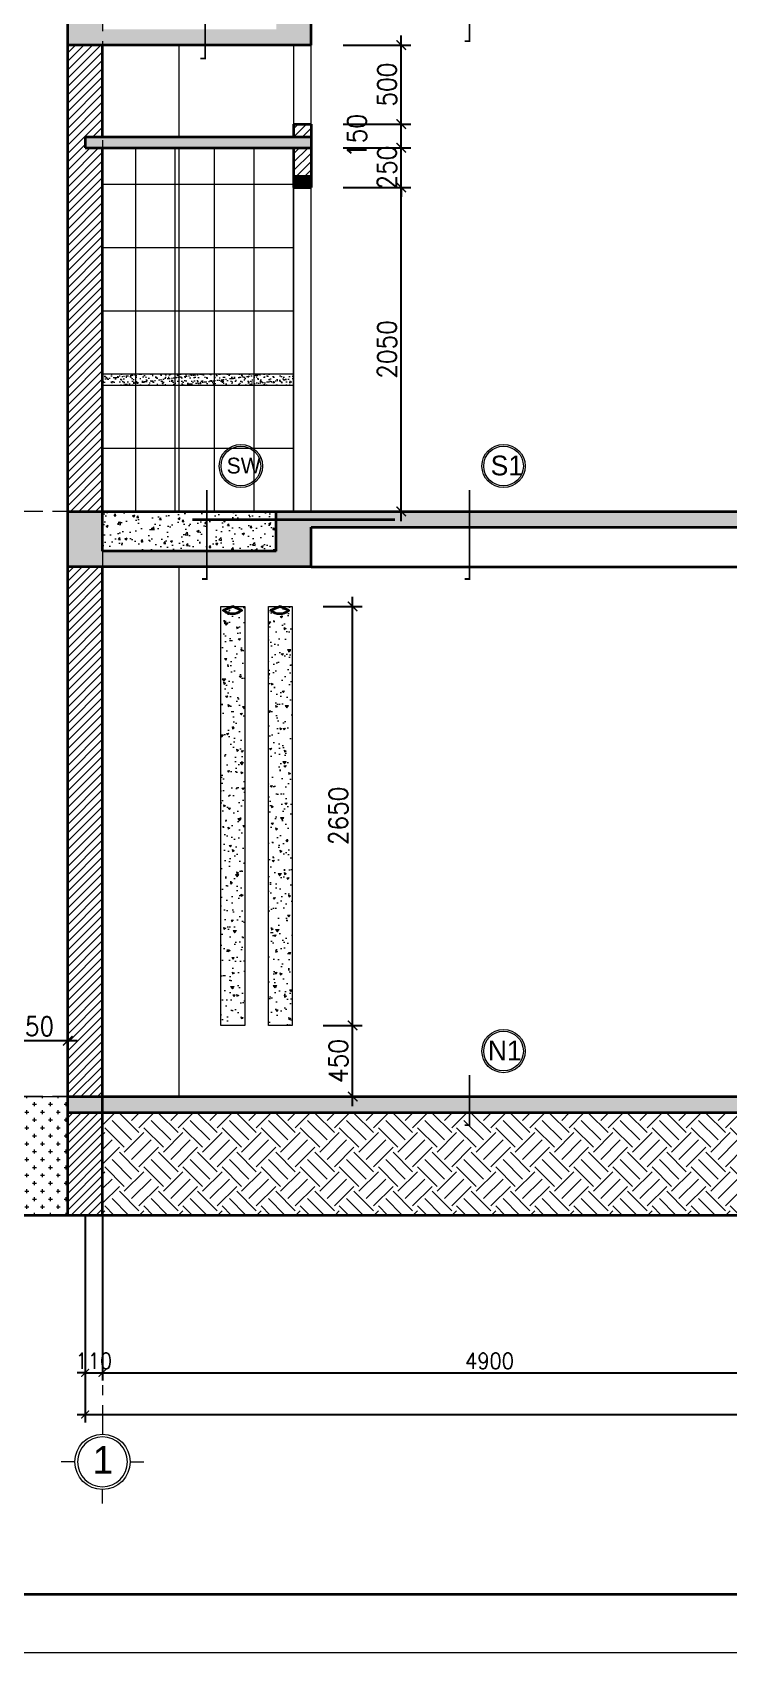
# Model space of a CAD drawing. Header units: millimetres. Extents: x -529782 to -142003, y -492574 to -273331.
# Drawn here: x -263621 to -259214, y -412168 to -401922 of the extents above; entities that cross this region are included whole.
import ezdxf
from ezdxf.enums import TextEntityAlignment as Align

# ---------------------------------------------------------------- set-up
doc = ezdxf.new("R2010")
doc.units = ezdxf.units.MM
doc.header["$LTSCALE"] = 500
doc.header["$MEASUREMENT"] = 0
doc.header["$PDMODE"] = 3
doc.linetypes.add('CENTER', pattern=[2, 1.25, -0.25, 0.25, -0.25])
doc.linetypes.add('HIDDEN', pattern=[0.375, 0.25, -0.125])
doc.layers.get('0').update_dxf_attribs({"linetype": 'CONTINUOUS', "lineweight": 13})
doc.layers.get('Defpoints').update_dxf_attribs({"color": 255, "linetype": 'CONTINUOUS', "lineweight": 13})
for name, color, linetype, lineweight in [('1.cat 30', 30, 'CONTINUOUS', 35), ('1.cot', 2, 'CONTINUOUS', 35), ('2.thay 145', 145, 'CONTINUOUS', 18), ('3.manh 08', 8, 'CONTINUOUS', 9), ('4.dim 08', 8, 'CONTINUOUS', 13), ('5.noi that 15', 15, 'CONTINUOUS', 9), ('6.khuat 75', 75, 'HIDDEN', 18), ('7.tim 67', 67, 'CENTER', 9), ('8.vat lieu 08', 8, 'CONTINUOUS', 5), ('9.text \xad white', 7, 'CONTINUOUS', 15), ('CA.thay 145', 145, 'CONTINUOUS', 18)]:
    doc.layers.add(name, color=color, linetype=linetype, lineweight=lineweight)
doc.styles.add('CA.JSC1', font='')
doc.styles.get("Standard").update_dxf_attribs({"font": 'txt.shx', "width": 0.9})
doc.styles.get('CA.JSC1').set_extended_font_data('.VnAvantH')
doc.dimstyles.new('CA 50', dxfattribs={"dimscale": 0, "dimtxt": 100, "dimasz": 50, "dimexe": 50, "dimexo": 0, "dimgap": 25, "dimtad": 1, "dimdec": 0, "dimzin": 0, "dimdsep": 46, "dimtxsty": 'Standard', "dimblk": 'ARCHTICK', "dimcen": 0.09, "dimdle": 50, "dimclrd": 256, "dimclre": 256, "dimclrt": 7, "dimadec": 0, "dimazin": 0, "dimtfac": 1, "dimtdec": 0, "dimtix": 1, "dimtmove": 2, "dimatfit": 3, "dimldrblk": 'DOT', "dimfxl": 1, "dimtolj": 1, "dimtzin": 0, "dimarcsym": 0})
doc.dimstyles.new('CA 60', dxfattribs={"dimscale": 0, "dimtxt": 120, "dimasz": 60, "dimexe": 60, "dimexo": 0, "dimgap": 30, "dimtad": 1, "dimdec": 0, "dimzin": 0, "dimdsep": 46, "dimtxsty": 'Standard', "dimblk": 'ARCHTICK', "dimcen": 0.09, "dimdle": 60, "dimclrd": 256, "dimclre": 256, "dimclrt": 7, "dimadec": 0, "dimazin": 0, "dimtfac": 1, "dimtdec": 0, "dimtix": 1, "dimtmove": 2, "dimatfit": 3, "dimldrblk": 'DOT', "dimfxl": 1, "dimtolj": 1, "dimtzin": 0, "dimarcsym": 0})
pattern_1 = [(4.999999999999982, (-20352.03662134332, -36466.5), (92.56141576239348, -110.3103998344442), [15, -165]), (310, (-20352.03662134332, -36466.5), (86.75362991960549, 125.9984334781771), [12, -132]), (55.45139999999997, (-20344.32316964816, -36475.69253240521), (179.315056439894, 15.6878937238853), [12.748038, -140.2284224]), (1.184200000000004, (-20323.75235009586, -36438.21572875254), (127.5227530392946, -174.3386000182394), [22.5, -247.5]), (51.63559999999998, (-20313.12546318156, -36452.74395203271), (269.9423378808715, 5.579802994610077), [19.1220576, -210.3426]), (306.1842, (-20323.75235009586, -36438.21572875254), (269.9423335830492, 5.580013774650496), [18, -198]), (336, (-20316.68128228399, -36459.42893218814), (27.47649529355395, -141.3543144228605), [15, -165]), (281, (-20316.68128228399, -36459.42893218814), (136.9616870797533, 68.14171861239078), [11.99999999999999, -131.9999999999998]), (26.45139999999999, (-20314.39158185531, -36471.20845986572), (164.438123947886, -73.21272340265696), [12.748038, -140.2284224]), (352.5, (-20352.03662134332, -36466.5), (48.79796352250946, 45.35863706126803), [0, -130.4, 0, -134, 0, -132.5]), (322.5, (-20352.03662134332, -36466.5), (92.98188998007268, 18.574588440492), [0, -76.39999999999999, 0, -127.4, 0, -50.5]), (282.5, (-20383.57358378424, -36434.96303755908), (72.30415236297212, -78.68363346384125), [0, -50, 0, -156, 0, -207]), (272.5, (-20397.71571940796, -36420.82090193535), (96.63196137478975, -68.31799663969326), [0, -65, 0, -103.6, 0, -147])]
pattern_2 = [(45, (-63719.40080927836, 0), (-26.51650429449553, 26.51650429449553), [])]
pattern_3 = [(49.99999999999999, (-63719.40080927836, 0), (143.4520365201507, -12.55042699651902), [15, -165]), (355, (-63719.40080927836, 0), (-27.7502667226, 150.4384267400024), [12, -132]), (100.4514, (-63707.44647327837, -1.045868), (115.7018763428043, 137.8879084121907), [12.748038, -140.2284223999999]), (46.18420000000001, (-63719.40080927836, 40), (213.4482097251289, -33.10380286580362), [22.5, -247.5]), (96.6356, (-63701.61346027836, 37.2413386), (186.9325411097407, 194.8235741800883), [19.1220576, -210.3426]), (351.1842, (-63719.40080927836, 40), (186.9323890267254, 194.8237201850649), [18, -198]), (21, (-63699.40080927836, 30), (119.3814104236923, -80.52377813306776), [15, -165]), (326.0000000000001, (-63699.40080927836, 30), (48.66306638431634, 145.0300090093706), [12, -132]), (71.4514, (-63689.45236267836, 23.2896788), (168.044525716298, 64.50609934199048), [12.748038, -140.2284224]), (37.50000000000001, (-63719.40080927836, 0), (2.431971063458134, 66.5787707662623), [0, -130.4, 0, -134, 0, -132.5]), (7.499999999999999, (-63719.40080927836, 0), (52.61390748842972, 78.88234237647205), [0, -76.39999999999999, 0, -127.4, 0, -50.5]), (327.5, (-63764.00080927837, 0), (106.7644872344818, -4.51097434687596), [0, -50, 0, -156, 0, -207]), (317.5, (-63784.00080927837, 0), (116.6372338684772, 20.02099646646353), [0, -65, 0, -103.6, 0, -147])]

# ---------------------------------------------------------------- blocks, each defined once
blk = doc.blocks.new('khung co loan')
at = {"layer": '1.cat 30'}
blk.add_lwpolyline([(1158.281703106128, -14553.47590842255), (1158.281703106128, -303.4759079545038), (20658.28170374641, -303.4759079545038), (20658.28170374641, -14553.47590842255)], close=True, dxfattribs=at)
at = {"layer": '3.manh 08'}
blk.add_lwpolyline([(0, -14850.00000048772), (21000.00000000023, -14850.00000048772), (21000.00000000023, -4.877219907939434e-07), (0, -4.877219907939434e-07)], close=True, dxfattribs=at)
blk = doc.blocks.new('A$C41BA5761')
at = {"layer": '2.thay 145'}
blk.add_lwpolyline([(839.9994073519047, 524.9998310285737, -3898660.642287513), (839.9994073521084, 525.0001542164828, 1.154242490888426e-06), (839.9994073524431, 524.9999926225864, 1.154242490888426e-06)], format="xyb", dxfattribs=at)
at = {"layer": '3.manh 08'}
for p, q in [((524.9994049160159, 1050.000159478077), (524.9994049160159, 875.0001713204256)), ((174.9994048396911, 525.0001523148676), (-0.000583361616008915, 525.0001523148676)), ((874.9994049923262, 525.0001523148676), (1049.999393193633, 525.0001523148676)), ((524.9994049160159, 0.0001831847475841641), (524.9994049160159, 175.000171342399))]:
    blk.add_line(p, q, dxfattribs=at)
blk.add_arc((524.9994049160159, 525.0001713313977), 349.9999999890093, 359.9999968883953, 359.9999381014106, dxfattribs=at)
blk = doc.blocks.new('_ArchTick')
at = {"color": 1, "linetype": 'ByBlock', "const_width": 0.150000081}
blk.add_lwpolyline([(-0.5000002699998731, -0.5000002699998731), (0.5000002699998731, 0.5000002699998731)], dxfattribs=at)
blk = doc.blocks.new('*D112')
at = {"layer": '4.dim 08', "lineweight": -2, "transparency": 16777216}
for p, q in [((-263287.1724334098, -409402), (-263287.1724334098, -410448.5000000001)), ((-263177.1724334098, -409402), (-263177.1724334098, -410448.5000000001)), ((-263287.1724334098, -410398.5000000001), (-263337.1724334098, -410398.5000000001)), ((-263287.1724334098, -410398.5000000001), (-263177.1724334098, -410398.5000000001)), ((-263177.1724334098, -410398.5000000001), (-263127.1724334098, -410398.5000000001))]:
    blk.add_line(p, q, dxfattribs=at)
at = {"layer": 'Defpoints', "color": 0, "transparency": 16777216}
for p in [(-263287.1724334098, -409402), (-263177.1724334098, -409402), (-263177.1724334098, -410398.5000000001)]:
    blk.add_point(p, dxfattribs=at)
at = {"layer": '4.dim 08', "lineweight": -2, "transparency": 16777216, "xscale": 50, "yscale": 50, "zscale": 50}
blk.add_blockref('_ArchTick', (-263287.1724334098, -410398.5000000001), dxfattribs=at)
at = {"layer": '4.dim 08', "lineweight": -2, "transparency": 16777216, "xscale": 50, "yscale": 50, "zscale": 50, "rotation": 180}
blk.add_blockref('_ArchTick', (-263177.1724334098, -410398.5000000001), dxfattribs=at)
at = {"layer": '4.dim 08', "color": 7, "transparency": 16777216, "insert": (-263232.1724334098, -410323.5000000001), "char_height": 100, "attachment_point": 5}
blk.add_mtext('\\A1;110', dxfattribs=at)
blk = doc.blocks.new('_DOT')
at = {"color": 1, "linetype": 'ByBlock'}
blk.add_line((-0.5, 0), (-1, 0), dxfattribs=at)
at = {"color": 1, "linetype": 'ByBlock', "const_width": 0.5}
blk.add_lwpolyline([(-0.25, 0, 1), (0.25, 0, 1)], format="xyb", close=True, dxfattribs=at)
blk = doc.blocks.new('*D113')
at = {"layer": '4.dim 08', "lineweight": -2, "transparency": 16777216}
for p, q in [((-263177.1724334098, -409402), (-263177.1724334098, -410448.5000000001)), ((-258277.1724334098, -409402), (-258277.1724334098, -410448.5000000001)), ((-263227.1724334098, -410398.5000000001), (-258227.1724334098, -410398.5000000001))]:
    blk.add_line(p, q, dxfattribs=at)
at = {"layer": 'Defpoints', "color": 0, "transparency": 16777216}
for p in [(-263177.1724334098, -409402), (-258277.1724334098, -409402), (-258277.1724334098, -410398.5000000001)]:
    blk.add_point(p, dxfattribs=at)
at = {"layer": '4.dim 08', "lineweight": -2, "transparency": 16777216, "xscale": 50, "yscale": 50, "zscale": 50, "rotation": 180}
blk.add_blockref('_ArchTick', (-263177.1724334098, -410398.5000000001), dxfattribs=at)
at = {"layer": '4.dim 08', "lineweight": -2, "transparency": 16777216, "xscale": 50, "yscale": 50, "zscale": 50}
blk.add_blockref('_ArchTick', (-258277.1724334098, -410398.5000000001), dxfattribs=at)
at = {"layer": '4.dim 08', "color": 7, "transparency": 16777216, "insert": (-260727.1724334098, -410323.5000000001), "char_height": 100, "attachment_point": 5}
blk.add_mtext('\\A1;4900', dxfattribs=at)
blk = doc.blocks.new('*D117')
at = {"layer": '4.dim 08', "lineweight": -2, "transparency": 16777216}
for p, q in [((-263287.1724334098, -409402), (-263287.1724334098, -410712.5000000001)), ((-253067.1724334084, -409402), (-253067.1724334084, -410712.5000000001)), ((-263337.1724334098, -410662.5000000001), (-253017.1724334084, -410662.5000000001))]:
    blk.add_line(p, q, dxfattribs=at)
at = {"layer": 'Defpoints', "color": 0, "transparency": 16777216}
for p in [(-263287.1724334098, -409402), (-253067.1724334084, -409402), (-253067.1724334084, -410662.5000000001)]:
    blk.add_point(p, dxfattribs=at)
at = {"layer": '4.dim 08', "lineweight": -2, "transparency": 16777216, "xscale": 50, "yscale": 50, "zscale": 50, "rotation": 180}
blk.add_blockref('_ArchTick', (-263287.1724334098, -410662.5000000001), dxfattribs=at)
at = {"layer": '4.dim 08', "lineweight": -2, "transparency": 16777216, "xscale": 50, "yscale": 50, "zscale": 50}
blk.add_blockref('_ArchTick', (-253067.1724334084, -410662.5000000001), dxfattribs=at)
at = {"layer": '4.dim 08', "color": 7, "transparency": 16777216, "insert": (-258177.1724334091, -410587.5000000001), "char_height": 100, "attachment_point": 5}
blk.add_mtext('\\A1;10220', dxfattribs=at)
blk = doc.blocks.new('*D282')
at = {"layer": '4.dim 08', "lineweight": -2, "transparency": 16777216}
for p, q in [((-263907.1724334084, -408298), (-263337.1724334084, -408298)), ((-263847.1724334084, -408487.5), (-263847.1724334084, -408238)), ((-263397.1724334084, -408487.5), (-263397.1724334084, -408238))]:
    blk.add_line(p, q, dxfattribs=at)
at = {"layer": 'Defpoints', "color": 0, "transparency": 16777216}
for p in [(-263397.1724334084, -408298), (-263847.1724334084, -408487.5), (-263397.1724334084, -408487.5)]:
    blk.add_point(p, dxfattribs=at)
at = {"layer": '4.dim 08', "lineweight": -2, "transparency": 16777216, "xscale": 60, "yscale": 60, "zscale": 60, "rotation": 180}
blk.add_blockref('_ArchTick', (-263847.1724334084, -408298), dxfattribs=at)
at = {"layer": '4.dim 08', "lineweight": -2, "transparency": 16777216, "xscale": 60, "yscale": 60, "zscale": 60}
blk.add_blockref('_ArchTick', (-263397.1724334084, -408298), dxfattribs=at)
at = {"layer": '4.dim 08', "color": 7, "transparency": 16777216, "insert": (-263622.1724334084, -408208), "char_height": 120, "attachment_point": 5}
blk.add_mtext('\\A1;450', dxfattribs=at)
blk = doc.blocks.new('*D286')
at = {"layer": '4.dim 08', "lineweight": -2, "transparency": 16777216}
for p, q in [((-261779.4008092784, -408201.9999999997), (-261533.9008092784, -408201.9999999997)), ((-261593.9008092784, -408711.9999999999), (-261593.9008092784, -408141.9999999997)), ((-261779.4008092784, -408651.9999999999), (-261533.9008092784, -408651.9999999999))]:
    blk.add_line(p, q, dxfattribs=at)
at = {"layer": 'Defpoints', "color": 0, "transparency": 16777216}
for p in [(-261779.4008092784, -408201.9999999997), (-261593.9008092784, -408201.9999999997), (-261779.4008092784, -408651.9999999999)]:
    blk.add_point(p, dxfattribs=at)
at = {"layer": '4.dim 08', "lineweight": -2, "transparency": 16777216, "xscale": 60, "yscale": 60, "zscale": 60}
for p, rotation in [((-261593.9008092784, -408201.9999999997), 90), ((-261593.9008092784, -408651.9999999999), 270)]:
    blk.add_blockref('_ArchTick', p, dxfattribs=dict(at, rotation=rotation))
at = {"layer": '4.dim 08', "color": 7, "transparency": 16777216, "insert": (-261683.9008092783, -408426.9999999999), "char_height": 120, "attachment_point": 5, "rotation": 90}
blk.add_mtext('\\A1;450', dxfattribs=at)
blk = doc.blocks.new('*D287')
at = {"layer": '4.dim 08', "lineweight": -2, "transparency": 16777216}
for p, q in [((-261593.9008092784, -408261.9999999997), (-261593.9008092784, -405491.9999999997)), ((-261779.4008092784, -405551.9999999997), (-261533.9008092784, -405551.9999999997)), ((-261779.4008092784, -408201.9999999997), (-261533.9008092784, -408201.9999999997))]:
    blk.add_line(p, q, dxfattribs=at)
at = {"layer": 'Defpoints', "color": 0, "transparency": 16777216}
for p in [(-261779.4008092784, -405551.9999999997), (-261593.9008092784, -405551.9999999997), (-261779.4008092784, -408201.9999999997)]:
    blk.add_point(p, dxfattribs=at)
at = {"layer": '4.dim 08', "lineweight": -2, "transparency": 16777216, "xscale": 60, "yscale": 60, "zscale": 60}
for p, rotation in [((-261593.9008092784, -405551.9999999997), 90), ((-261593.9008092784, -408201.9999999997), 270)]:
    blk.add_blockref('_ArchTick', p, dxfattribs=dict(at, rotation=rotation))
at = {"layer": '4.dim 08', "color": 7, "transparency": 16777216, "insert": (-261683.9008092783, -406876.9999999998), "char_height": 120, "attachment_point": 5, "rotation": 90}
blk.add_mtext('\\A1;2650', dxfattribs=at)
blk = doc.blocks.new('*D306')
at = {"layer": '4.dim 08', "lineweight": -2, "transparency": 16777216}
for p, q in [((-261285.9008092784, -405012), (-261285.9008092784, -402842.0000000001)), ((-261653.4008092784, -402902.0000000001), (-261225.9008092784, -402902.0000000001)), ((-261653.4008092784, -404952), (-261225.9008092784, -404952))]:
    blk.add_line(p, q, dxfattribs=at)
at = {"layer": 'Defpoints', "color": 0, "transparency": 16777216}
for p in [(-261653.4008092784, -402902.0000000001), (-261285.9008092784, -402902.0000000001), (-261653.4008092784, -404952)]:
    blk.add_point(p, dxfattribs=at)
at = {"layer": '4.dim 08', "lineweight": -2, "transparency": 16777216, "xscale": 60, "yscale": 60, "zscale": 60}
for p, rotation in [((-261285.9008092784, -402902.0000000001), 90), ((-261285.9008092784, -404952), 270)]:
    blk.add_blockref('_ArchTick', p, dxfattribs=dict(at, rotation=rotation))
at = {"layer": '4.dim 08', "color": 7, "transparency": 16777216, "insert": (-261375.9008092783, -403927.0000000001), "char_height": 120, "attachment_point": 5, "rotation": 90}
blk.add_mtext('\\A1;2050', dxfattribs=at)
blk = doc.blocks.new('*D307')
at = {"layer": '4.dim 08', "lineweight": -2, "transparency": 16777216}
for p, q in [((-261653.4008092784, -402652.0000000001), (-261225.9008092784, -402652.0000000001)), ((-261285.9008092784, -402652.0000000001), (-261285.9008092784, -402592.0000000001)), ((-261285.9008092784, -402902.0000000001), (-261285.9008092784, -402652.0000000001)), ((-261653.4008092784, -402902.0000000001), (-261225.9008092784, -402902.0000000001)), ((-261285.9008092784, -402902.0000000001), (-261285.9008092784, -402962.0000000001))]:
    blk.add_line(p, q, dxfattribs=at)
at = {"layer": 'Defpoints', "color": 0, "transparency": 16777216}
for p in [(-261653.4008092784, -402652.0000000001), (-261285.9008092784, -402652.0000000001), (-261653.4008092784, -402902.0000000001)]:
    blk.add_point(p, dxfattribs=at)
at = {"layer": '4.dim 08', "lineweight": -2, "transparency": 16777216, "xscale": 60, "yscale": 60, "zscale": 60}
for p, rotation in [((-261285.9008092784, -402652.0000000001), 270), ((-261285.9008092784, -402902.0000000001), 90)]:
    blk.add_blockref('_ArchTick', p, dxfattribs=dict(at, rotation=rotation))
at = {"layer": '4.dim 08', "color": 7, "transparency": 16777216, "insert": (-261375.9008092783, -402777.0000000001), "char_height": 120, "attachment_point": 5, "rotation": 90}
blk.add_mtext('\\A1;250', dxfattribs=at)
blk = doc.blocks.new('*D308')
at = {"layer": '4.dim 08', "lineweight": -2, "transparency": 16777216}
for p, q in [((-261285.9008092784, -402712.0000000001), (-261285.9008092784, -402442.0000000002)), ((-261653.4008092784, -402502.0000000002), (-261225.9008092784, -402502.0000000002)), ((-261653.4008092784, -402652.0000000001), (-261225.9008092784, -402652.0000000001))]:
    blk.add_line(p, q, dxfattribs=at)
at = {"layer": 'Defpoints', "color": 0, "transparency": 16777216}
for p in [(-261653.4008092784, -402502.0000000002), (-261285.9008092784, -402502.0000000002), (-261653.4008092784, -402652.0000000001)]:
    blk.add_point(p, dxfattribs=at)
at = {"layer": '4.dim 08', "lineweight": -2, "transparency": 16777216, "xscale": 60, "yscale": 60, "zscale": 60}
for p, rotation in [((-261285.9008092784, -402502.0000000002), 90), ((-261285.9008092784, -402652.0000000001), 270)]:
    blk.add_blockref('_ArchTick', p, dxfattribs=dict(at, rotation=rotation))
at = {"layer": '4.dim 08', "color": 7, "transparency": 16777216, "insert": (-261566.9008092784, -402577.0000000002), "char_height": 120, "attachment_point": 5, "rotation": 90}
blk.add_mtext('\\A1;150', dxfattribs=at)
blk = doc.blocks.new('*D309')
at = {"layer": '4.dim 08', "lineweight": -2, "transparency": 16777216}
for p, q in [((-261285.9008092784, -402562.0000000002), (-261285.9008092784, -401942.0000000001)), ((-261653.4008092784, -402002.0000000001), (-261225.9008092784, -402002.0000000001)), ((-261653.4008092784, -402502.0000000002), (-261225.9008092784, -402502.0000000002))]:
    blk.add_line(p, q, dxfattribs=at)
at = {"layer": 'Defpoints', "color": 0, "transparency": 16777216}
for p in [(-261653.4008092784, -402002.0000000001), (-261285.9008092784, -402002.0000000001), (-261653.4008092784, -402502.0000000002)]:
    blk.add_point(p, dxfattribs=at)
at = {"layer": '4.dim 08', "lineweight": -2, "transparency": 16777216, "xscale": 60, "yscale": 60, "zscale": 60}
for p, rotation in [((-261285.9008092784, -402002.0000000001), 90), ((-261285.9008092784, -402502.0000000002), 270)]:
    blk.add_blockref('_ArchTick', p, dxfattribs=dict(at, rotation=rotation))
at = {"layer": '4.dim 08', "color": 7, "transparency": 16777216, "insert": (-261375.9008092783, -402252.0000000002), "char_height": 120, "attachment_point": 5, "rotation": 90}
blk.add_mtext('\\A1;500', dxfattribs=at)
blk = doc.blocks.new('A$C31C4286B')
at = {"layer": '2.thay 145'}
blk.add_circle((491.9114505333504, 947.545449677622), 250.8460404388588, dxfattribs=at)
at = {"layer": '3.manh 08', "color": 8}
blk.add_circle((491.9114505333504, 947.545449677622), 273.6502259333005, dxfattribs=at)
at = {"layer": '5.noi that 15', "color": 2, "ltscale": 5}
blk.add_lwpolyline([(61.49860298237763, 644.1551124546677, 22.3891890828448, 22.3891890828448, 0), (61.49860298237763, 11.19478827965213, 22.3891890828448, 22.3891890828448, 0), (0.0004707459593191743, 11.19478827965213, 0, 0, 0), (0.0004707459593191743, 947.545449677622, 0, 0, 0), (218.2612246000499, 947.545449677622, 0, 0, 0)], format="xyseb", dxfattribs=at)

msp = doc.modelspace()

# ---------------------------------------------------------------- hatches: boundary and pattern name
at = {"layer": '1.cot'}
for points in [[(-261857.1724334084, -401752.0000000003), (-259889.4008092784, -401752.0000000002), (-259889.4008092784, -401652.0000000002), (-262077.1724334084, -401652.0000000003), (-262077.1724334086, -401902.0000000001), (-263177.1724334084, -401902.0000000002), (-263177.1724334084, -401652.0000000002), (-263397.1724334084, -401652.0000000003), (-263397.1724334084, -402002.0000000002), (-261857.1724334084, -402002.0000000001)], [(-261857.1724334084, -402582.0000000001), (-263287.1724334087, -402582.0000000001), (-263287.1724334087, -402652.0000000001), (-261857.1724334084, -402652.0000000001)], [(-261857.1724334084, -402832.0000000002), (-261967.1724334085, -402832.0000000002), (-261967.1724334086, -402902.0000000002), (-261857.1724334085, -402902.0000000001)], [(-263177.1724334084, -408651.9999999998), (-263397.1724334084, -408651.9999999999), (-263397.1724334084, -408751.9999999998), (-263177.1724334083, -408751.9999999998)]]:
    msp.add_hatch(color=256, dxfattribs=at).paths.add_polyline_path(points)
h = msp.add_hatch(color=256, dxfattribs=at)
h.paths.add_polyline_path([(-258167.1724334084, -405302), (-258167.1724334084, -404952), (-262077.1724334083, -404952.0000000001), (-262077.1724334084, -405202), (-263177.1724334084, -405202), (-263177.1724334084, -404951.9999999999), (-263397.1724334084, -404952), (-263397.1724334084, -405302.0000000001), (-261857.1724334083, -405302.0000000001), (-261857.1724334083, -405052.0000000001), (-258387.1724334084, -405051.9999999999), (-258387.1724334084, -405301.9999999999)])
h.paths.add_polyline_path([(-254787.1724334084, -404951.9999999999), (-254787.1724334085, -405301.9999999997), (-254211.9008092784, -405301.9999999997), (-254211.9008092784, -405201.9999999999), (-254567.1724334083, -405201.9999999998), (-254567.1724334083, -404952)])
at = {"layer": '4.dim 08'}
h = msp.add_hatch(dxfattribs=at)
h.set_pattern_fill('AR-SAND', color=256, scale=20, style=0)
h.set_pattern_definition([(37.50000000000001, (1926.64547262399, 0), (-1.259867162192163, 38.53647538026317), [0, -30.4, 0, -34, 0, -32.5]), (7.499999999999999, (1926.64547262399, 0), (35.39553410535454, 56.4429213045948), [0, -16.4, 0, -27.4, 0, -10.5]), (327.5, (1902.04547262399, 0), (62.2828372350299, 0.11318107073929), [0, -10, 0, -36, 0, -47]), (317.5, (1902.04547262399, 0), (60.12253209144586, 17.55351129868498), [0, -5, 0, -23.6, 0, -27])])
h.paths.add_polyline_path([(-261967.1724334087, -404082.0000000001), (-262217.1724334087, -404082), (-262217.1724334087, -404152.0000000001), (-261967.1724334087, -404152.0000000001)])
h.paths.add_polyline_path([(-262217.1724334087, -404082), (-262467.1724334087, -404082.0000000001), (-262467.1724334087, -404152.0000000001), (-262217.1724334087, -404152.0000000001)])
h.paths.add_polyline_path([(-262467.1724334088, -404082.0000000001), (-262692.1724334084, -404082.0000000001), (-262692.1724334084, -404152.0000000001), (-262467.1724334087, -404152.0000000001)])
h.paths.add_polyline_path([(-262692.1724334084, -404082.0000000001), (-262717.1724334088, -404082.0000000001), (-262717.1724334087, -404152.0000000001), (-262692.1724334083, -404152.0000000001)])
h.paths.add_polyline_path([(-262717.1724334088, -404082.0000000001), (-262967.1724334088, -404082.0000000001), (-262967.1724334088, -404152.0000000001), (-262717.1724334088, -404152.0000000001)])
h.paths.add_polyline_path([(-262967.1724334089, -404082.0000000001), (-263177.1724334098, -404082.0000000001), (-263177.1724334098, -404152.0000000001), (-262967.1724334088, -404152)])
at = {"layer": '8.vat lieu 08'}
h = msp.add_hatch(dxfattribs=at)
h.set_pattern_fill('ANSI31', color=256, scale=300, style=0)
h.set_pattern_definition(pattern_2)
h.paths.add_polyline_path([(-263177.1724334084, -402652.0000000001), (-263287.1724334087, -402652.0000000002), (-263287.1724334087, -402582.0000000001), (-263177.1724334084, -402582.0000000001), (-263177.1724334084, -402002.0000000001), (-263397.1724334084, -402002.0000000002), (-263397.1724334084, -404952), (-263177.1724334084, -404951.9999999999)])
h.paths.add_polyline_path([(-261857.1724334085, -402652.0000000002), (-261967.1724334084, -402652.0000000002), (-261967.1724334084, -402832.0000000002), (-261857.1724334085, -402832.0000000001)])
h.paths.add_polyline_path([(-261857.1724334085, -402502.0000000002), (-261967.1724334084, -402502.0000000002), (-261967.1724334084, -402582.0000000001), (-261857.1724334085, -402582.0000000001)])
h = msp.add_hatch(dxfattribs=at)
h.set_pattern_fill('AR-CONC', color=256, scale=20, style=0)
h.set_pattern_definition(pattern_3)
h.paths.add_polyline_path([(-262077.1724334083, -404952), (-263177.1724334084, -404952.0000000001), (-263177.1724334084, -405202), (-262077.1724334084, -405202)])
h = msp.add_hatch(dxfattribs=at)
h.set_pattern_fill('ANSI31', color=256, scale=300, style=0)
h.set_pattern_definition(pattern_2)
h.paths.add_polyline_path([(-263177.1724334084, -405302), (-263397.1724334084, -405301.9999999999), (-263397.1724334084, -408651.9999999998), (-263177.1724334084, -408651.9999999998)])
h.paths.add_polyline_path([(-263177.1724334083, -408751.9999999998), (-263397.1724334084, -408751.9999999999), (-263397.1724334084, -409402), (-263177.1724334084, -409401.9999999999)])
h = msp.add_hatch(dxfattribs=at)
h.set_pattern_fill('AR-CONC', color=256, scale=20, angle=315, style=0)
h.set_pattern_definition(pattern_1)
h.paths.add_polyline_path([(-262277.1724334084, -405551.9999999997), (-262427.1724334083, -405551.9999999997), (-262427.1724334086, -408201.9999999997), (-262277.1724334086, -408201.9999999997)])
h = msp.add_hatch(dxfattribs=at)
h.set_pattern_fill('AR-CONC', color=256, scale=20, angle=315, style=0)
h.set_pattern_definition(pattern_1)
h.paths.add_polyline_path([(-261977.1724334083, -405551.9999999998), (-262127.1724334084, -405551.9999999997), (-262127.1724334085, -408201.9999999997), (-261977.1724334085, -408201.9999999997)])
h = msp.add_hatch(dxfattribs=at)
h.set_pattern_fill('CROSS', color=256, scale=200, style=0)
h.set_pattern_definition([(0, (-63719.40080927836, 0), (50, 50), [25, -75]), (90, (-63706.90080927836, -12.5), (-49.99999999999999, 50), [25, -75])])
h.paths.add_polyline_path([(-263397.1724334084, -408651.9999999999), (-263737.1724334084, -408651.9999999999), (-263737.1724334084, -409402), (-263397.1724334084, -409402.0000000001)])
h = msp.add_hatch(dxfattribs=at)
h.set_pattern_fill('AR-CONC', color=256, scale=20, style=0)
h.set_pattern_definition(pattern_3)
h.paths.add_polyline_path([(-258387.1724334084, -408651.9999999999), (-263177.1724334084, -408651.9999999999), (-263177.1724334083, -408751.9999999999), (-258387.1724334083, -408752)])
h.paths.add_polyline_path([(-254787.1724334084, -408651.9999999999), (-258167.1724334083, -408651.9999999999), (-258167.1724334084, -408751.9999999999), (-254787.1724334084, -408752.0000000001)])
h = msp.add_hatch(dxfattribs=at)
h.set_pattern_fill('EARTH', color=256, scale=700, angle=45, style=0)
h.set_pattern_definition([(45, (-63719.40080927836, 0), (1.4210854715202e-14, 247.4873734152916), [175, -175]), (45, (-63765.80469179373, 46.40388251536719), (1.4210854715202e-14, 247.4873734152916), [175, -175]), (45, (-63812.2085743091, 92.80776503073437), (1.4210854715202e-14, 247.4873734152916), [175, -175]), (135, (-63812.2085743091, 123.7436867076458), (-247.4873734152916, 4.263256414560601e-14), [175, -175]), (135, (-63765.80469179373, 170.147569223013), (-247.4873734152916, 4.263256414560601e-14), [175, -175]), (135, (-63719.40080927836, 216.5514517383802), (-247.4873734152916, 4.263256414560601e-14), [175, -175])])
h.paths.add_polyline_path([(-258387.1724334083, -408751.9999999999), (-263177.1724334084, -408751.9999999999), (-263177.1724334084, -409401.9999999999), (-258387.1724334081, -409401.9999999999)])
h.paths.add_polyline_path([(-254787.1724334084, -408751.9999999999), (-258167.1724334084, -408751.9999999999), (-258167.1724334086, -409402), (-254787.1724334084, -409402)])
h.paths.add_polyline_path([(-253287.1724334081, -408752.0000000001), (-254567.1724334084, -408752.0000000001), (-254567.1724334084, -409401.9999999999), (-253287.172433408, -409401.9999999999)])

# ---------------------------------------------------------------- linework, layer by layer
at = {"layer": '1.cat 30'}
for p, q in [((-263397.1724334084, -409402), (-263397.1724334084, -401202.0000000001)), ((-261857.1724334084, -402002.0000000001), (-261857.1724334084, -401752.0000000002)), ((-263177.1724334084, -402002.0000000001), (-263397.1724334084, -402002.0000000001)), ((-261857.1724334084, -402002.0000000002), (-263397.1724334085, -402002.0000000002)), ((-263177.1724334084, -402582.0000000002), (-263177.1724334084, -402002.0000000002)), ((-261967.1724334084, -402502.0000000002), (-261967.1724334084, -402582.0000000001)), ((-261967.1724334084, -402502.0000000002), (-261857.1724334085, -402502.0000000001)), ((-261857.1724334085, -402502.0000000001), (-261857.1724334085, -402902.0000000002)), ((-263287.1724334087, -402582.0000000001), (-261857.1724334085, -402582.0000000001)), ((-263287.1724334087, -402582.0000000001), (-263287.1724334087, -402652.0000000001)), ((-263287.1724334087, -402652.0000000001), (-261857.1724334085, -402652.0000000001)), ((-263177.1724334084, -405202), (-263177.1724334084, -402652.0000000002)), ((-261967.1724334085, -402652.0000000002), (-261967.1724334085, -402902.0000000002)), ((-261967.1724334087, -402832.0000000002), (-261857.1724334087, -402832.0000000001)), ((-261967.1724334087, -402902.0000000002), (-261857.1724334087, -402902.0000000001)), ((-263397.1724334084, -404952), (-254567.1724334083, -404952)), ((-262607.1724334086, -405002), (-261327.1724334086, -405002)), ((-262077.1724334084, -405202), (-262077.1724334083, -404951.9999999999)), ((-261857.1724334083, -405301.9999999999), (-261857.1724334083, -405052)), ((-261857.1724334083, -405052), (-258387.1724334084, -405051.9999999999)), ((-262077.1724334083, -405202), (-263177.1724334084, -405202)), ((-261857.1724334083, -405302), (-263397.1724334084, -405302)), ((-263177.1724334084, -409402), (-263177.1724334084, -405302)), ((-261857.1724334083, -405301.9999999999), (-258387.1724334084, -405302)), ((-263397.1724334084, -408651.9999999999), (-253067.1724334084, -408652)), ((-263397.1724334084, -408751.9999999999), (-253067.1724334084, -408752.0000000001)), ((-270967.0025276764, -409402), (-249680.6622960395, -409402)), ((-265032.3545273758, -409402), (-252017.8545273759, -409402))]:
    msp.add_line(p, q, dxfattribs=at)
for points in [[(-262352.1724334083, -405551.9999999997), (-262412.5366213433, -405577.4999999997, 0.3347464378862103), (-262296.0366213433, -405578.4999999997), (-262352.1724334083, -405551.9999999997)], [(-262052.9964536765, -405552.3480957425), (-262113.3606416114, -405577.8480957426, 0.3347464378862103), (-261996.8606416114, -405578.8480957426), (-262052.9964536765, -405552.3480957426)]]:
    msp.add_lwpolyline(points, format="xyb", close=True, dxfattribs=at)
at = {"layer": '2.thay 145'}
for centre in [(-262301.0550411899, -404664.1573537356), (-260638.3821659681, -404664.1573537356)]:
    msp.add_circle(centre, 125.4230202194294, dxfattribs=at)
at = {"layer": '3.manh 08', "color": 8}
for centre in [(-262301.0550411899, -404664.1573537356), (-260638.3821659681, -404664.1573537356)]:
    msp.add_circle(centre, 136.8251129666502, dxfattribs=at)
at = {"layer": '5.noi that 15', "color": 2, "ltscale": 5}
for points in [[(-260853.5885897436, -401414.1007310454, 11.1945945414224, 11.1945945414224, 0), (-260853.5885897436, -401976.8265021682, 11.1945945414224, 11.1945945414224, 0), (-260884.3376558618, -401976.8265021682, 0, 0, 0), (-260884.3376558618, -401262.4055624339, 0, 0, 0), (-260775.2072789348, -401262.4055624339, 0, 0, 0)], [(-262527.3201603352, -401524.602072369, 11.1945945414224, 11.1945945414224, 0), (-262527.3201603352, -402087.3278434917, 11.1945945414224, 11.1945945414224, 0), (-262558.0692264534, -402087.3278434917, 0, 0, 0), (-262558.0692264534, -401372.9069037575, 0, 0, 0), (-262448.9388495263, -401372.9069037575, 0, 0, 0)], [(-262516.2614649654, -404815.8525223471, 11.1945945414224, 11.1945945414224, 0), (-262516.2614649654, -405378.5782934699, 11.1945945414224, 11.1945945414224, 0), (-262547.0105310836, -405378.5782934699, 0, 0, 0), (-262547.0105310836, -404664.1573537356, 0, 0, 0), (-262437.8801541566, -404664.1573537356, 0, 0, 0)], [(-260853.5885897436, -404815.8525223471, 11.1945945414224, 11.1945945414224, 0), (-260853.5885897436, -405378.5782934699, 11.1945945414224, 11.1945945414224, 0), (-260884.3376558618, -405378.5782934699, 0, 0, 0), (-260884.3376558618, -404664.1573537356, 0, 0, 0), (-260775.2072789348, -404664.1573537356, 0, 0, 0)]]:
    msp.add_lwpolyline(points, format="xyseb", dxfattribs=at)
at = {"layer": '6.khuat 75'}
for p, q in [((-249680.6622960395, -404952), (-270967.0025276764, -404952)), ((-249680.6622960395, -408652), (-270967.0025276764, -408652))]:
    msp.add_line(p, q, dxfattribs=at)
at = {"layer": '7.tim 67', "ltscale": 0.5}
msp.add_line((-263177.1724334098, -394102.6526801315), (-263177.1724334098, -410699.5000000001), dxfattribs=at)
at = {"layer": '8.vat lieu 08'}
for p, q in [((-262967.1724334088, -404951.9999999999), (-262967.1724334089, -402652.0000000002)), ((-262717.1724334087, -404951.9999999999), (-262717.1724334088, -402652.0000000002)), ((-262467.1724334087, -404951.9999999999), (-262467.1724334087, -402652.0000000002)), ((-262217.1724334087, -404951.9999999999), (-262217.1724334087, -402652.0000000002)), ((-261967.1724334087, -404951.9999999999), (-261967.1724334087, -402652.0000000002)), ((-263177.1724334084, -402882), (-261967.1724334087, -402882.0000000001)), ((-263177.1724334084, -403282.0000000001), (-261967.1724334087, -403282.0000000001)), ((-263177.1724334084, -403682), (-261967.1724334087, -403682)), ((-263177.1724334084, -404082.0000000001), (-261967.1724334087, -404082.0000000001)), ((-263177.1724334084, -404152.0000000001), (-261967.1724334087, -404152.0000000001)), ((-263177.1724334084, -404552.0000000001), (-261967.1724334087, -404552.0000000001))]:
    msp.add_line(p, q, dxfattribs=at)
at = {"layer": 'CA.thay 145'}
for p, q in [((-262692.1724334084, -402582.0000000001), (-262692.1724334084, -402002.0000000002)), ((-262692.1724334084, -404952), (-262692.1724334084, -402652.0000000001)), ((-262692.1724334084, -408651.9999999998), (-262692.1724334084, -405302)), ((-263737.1724334083, -408651.9999999999), (-263397.1724334084, -408651.9999999999))]:
    msp.add_line(p, q, dxfattribs=at)
for points in [[(-261857.1724334084, -402002.0000000001), (-261967.1724334084, -402002.0000000001), (-261967.1724334084, -402502.0000000002), (-261857.1724334084, -402502.0000000002)], [(-261857.1724334088, -402902.0000000002), (-261967.1724334087, -402902.0000000002), (-261967.1724334087, -404952.0000000001), (-261857.1724334088, -404952.0000000001)], [(-262277.1724334086, -408201.9999999997), (-262427.1724334086, -408201.9999999997), (-262427.1724334083, -405551.9999999997), (-262277.1724334083, -405551.9999999997)], [(-261977.1724334086, -408201.9999999997), (-262127.1724334086, -408201.9999999997), (-262127.1724334083, -405551.9999999997), (-261977.1724334083, -405551.9999999997)]]:
    msp.add_lwpolyline(points, close=True, dxfattribs=at)

# ---------------------------------------------------------------- block references
at = {"layer": '2.thay 145'}
for name, p, xscale, yscale, zscale in [('khung co loan', (-272405.5011739474, -393725.7584568972), 1.241924691043096, 1.241924691072199, 1.241924691059295), ('A$C31C4286B', (-260884.3378912348, -408837.9300785743), 0.5, 0.5, 0.5), ('A$C41BA5761', (-263439.6721358678, -411224.5000797391), 0.5, 0.5, 0.5)]:
    msp.add_blockref(name, p, dxfattribs=dict(at, xscale=xscale, yscale=yscale, zscale=zscale))

# ---------------------------------------------------------------- texts
at = {"layer": '9.text \xad white', "style": 'CA.JSC1'}
for s, height, p in [('sw', 100, (-262391.4124603498, -404711.5452994088)), ('s1', 125, (-260719.9731848631, -404723.3922858271)), ('n1', 125, (-260737.8609077358, -408423.392285827))]:
    msp.add_text(s, height=height, dxfattribs=at).set_placement(p)
msp.add_text('1', height=174.9999882000658, dxfattribs=at).set_placement((-263174.4221168871, -410950.2500578591), align=Align.MIDDLE)

# ---------------------------------------------------------------- dimensions: what is measured, and where the dimension line sits
at = {"layer": '4.dim 08'}
for base, p1, p2, picture, middle in [((-261285.9008092784, -402002.0000000001), (-261653.4008092784, -402502.0000000002), (-261653.4008092784, -402002.0000000001), '*D309', (-261375.9008092783, -402252.0000000002)), ((-261285.9008092784, -402652.0000000001), (-261653.4008092784, -402902.0000000001), (-261653.4008092784, -402652.0000000001), '*D307', (-261375.9008092783, -402777.0000000001)), ((-261285.9008092784, -402902.0000000001), (-261653.4008092784, -404952), (-261653.4008092784, -402902.0000000001), '*D306', (-261375.9008092783, -403927.0000000001)), ((-261593.9008092784, -405551.9999999997), (-261779.4008092784, -408201.9999999997), (-261779.4008092784, -405551.9999999997), '*D287', (-261683.9008092783, -406876.9999999998)), ((-261593.9008092784, -408201.9999999997), (-261779.4008092784, -408651.9999999999), (-261779.4008092784, -408201.9999999997), '*D286', (-261683.9008092783, -408426.9999999999))]:
    dim = msp.add_linear_dim(base=base, p1=p1, p2=p2, angle=90, dimstyle='CA 60', override={"dimscale": 1}, dxfattribs=at)
    dim.commit()
    dim.dimension.update_dxf_attribs({"geometry": picture, "text_midpoint": middle})
dim = msp.add_linear_dim(base=(-261285.9008092784, -402502.0000000002), p1=(-261653.4008092784, -402652.0000000001), p2=(-261653.4008092784, -402502.0000000002), angle=90, dimstyle='CA 60', override={"dimscale": 1}, dxfattribs=at)
dim.commit()
dim.dimension.update_dxf_attribs({"geometry": '*D308', "text_midpoint": (-261566.9008092784, -402577.0000000002), "dimtype": 160})
dim = msp.add_linear_dim(base=(-263397.1724334084, -408298), p1=(-263847.1724334084, -408487.5), p2=(-263397.1724334084, -408487.5), dimstyle='CA 60', override={"dimscale": 1}, dxfattribs=at)
dim.commit()
dim.dimension.update_dxf_attribs({"geometry": '*D282', "text_midpoint": (-263622.1724334084, -408208)})
at = {"layer": '4.dim 08', "color": 251}
for base, p1, p2, picture, middle in [((-263177.1724334098, -410398.5000000001), (-263287.1724334098, -409402), (-263177.1724334098, -409402), '*D112', (-263232.1724334098, -410323.5000000001)), ((-253067.1724334084, -410662.5000000001), (-263287.1724334098, -409402), (-253067.1724334084, -409402), '*D117', (-258177.1724334091, -410587.5000000001)), ((-258277.1724334098, -410398.5000000001), (-263177.1724334098, -409402), (-258277.1724334098, -409402), '*D113', (-260727.1724334098, -410323.5000000001))]:
    dim = msp.add_linear_dim(base=base, p1=p1, p2=p2, dimstyle='CA 50', override={"dimscale": 1}, dxfattribs=at)
    dim.commit()
    dim.dimension.update_dxf_attribs({"geometry": picture, "text_midpoint": middle})

doc.saveas('drawing.dxf')
